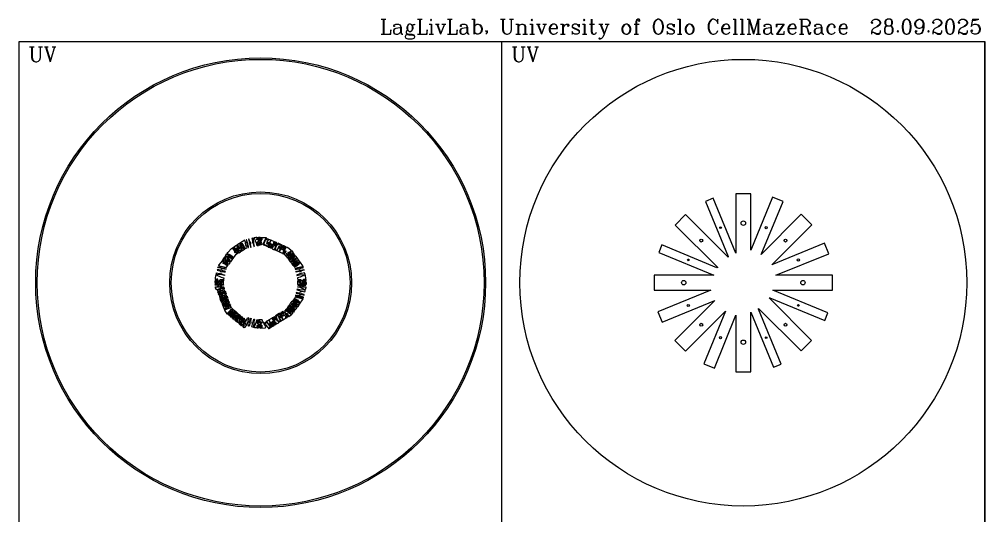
# Model space of a CAD drawing. Extents: x 97062 to 182372, y 141672 to 394177.
# Drawn here: x 117572 to 182372, y 174622 to 207962 of the extents above; entities that cross this region are included whole.
import ezdxf

# ---------------------------------------------------------------- set-up
doc = ezdxf.new("R2010")
doc.units = 13
doc.header["$MEASUREMENT"] = 0
doc.layers.add('Flow', color=7, linetype='Continuous')
doc.styles.add('Title', font='complex.shx', dxfattribs={"height": 1000})

msp = doc.modelspace()

# ---------------------------------------------------------------- linework, layer by layer
at = {"layer": 'Flow'}
for p, q in [((117572, 204472), (117572, 206472)), ((149972, 174072), (149972, 206472)), ((182372, 141672), (182372, 206472)), ((170061, 194868), (170768, 194161)), ((133855, 193269), (133855, 193143)), ((133547, 192987), (133587, 192987)), ((133775, 193017), (133835, 193017)), ((135669, 191818), (135668, 191817)), ((136327, 191776), (136236, 191896)), ((135703, 191775), (135701, 191773)), ((136408, 191668), (136408, 191669)), ((136408, 191668), (136425, 191647)), ((136424, 191646), (136425, 191647)), ((130997, 190889), (130997, 190889)), ((130773, 190168), (130899, 190168)), ((131025, 190247), (131025, 190187)), ((131055, 190475), (131055, 190436)), ((136489, 190475), (136489, 190436)), ((136520, 190247), (136520, 190187)), ((136771, 190168), (136645, 190168)), ((131402, 189501), (131461, 189524)), ((131322, 188659), (131263, 188636)), ((136025, 189198), (136025, 189198)), ((136408, 188876), (136408, 188875)), ((136424, 188898), (136425, 188897)), ((132166, 188203), (132206, 188252)), ((132512, 187431), (132472, 187383)), ((133547, 187557), (133587, 187557)), ((133775, 187527), (133835, 187527)), ((133855, 187275), (133855, 187401))]:
    msp.add_line(p, q, dxfattribs=at)
for points in [[(117572, 206472), (182372, 206472), (182372, 141672), (117572, 141672)], [(133547, 192762), (133547, 192987), (133586, 192987), (133586, 193029), (133703, 193029), (133703, 193079), (133641, 193079), (133641, 193140), (133520, 193140), (133520, 193232), (133565, 193232), (133565, 193278), (133518, 193278), (133518, 193306), (133454, 193300), (133329, 193280), (133468, 192937), (133511, 192758)], [(133607, 193312), (133607, 193259), (133672, 193259), (133672, 193216), (133641, 193216), (133641, 193150), (133530, 193150), (133530, 193222), (133575, 193222), (133575, 193288), (133528, 193288), (133528, 193307)], [(133617, 193312), (133617, 193269), (133682, 193269), (133682, 193206), (133651, 193206), (133651, 193089), (133703, 193089), (133703, 193145), (133845, 193145), (133845, 193260), (133806, 193260), (133806, 193165), (133738, 193165), (133738, 193316)], [(133874, 193315), (134082, 193303), (134112, 193289), (134099, 193260), (134104, 193258), (134105, 193261), (134124, 193252), (134121, 193245), (134119, 193246), (134113, 193233), (134111, 193234), (134100, 193208), (134096, 193210), (134077, 193168), (134074, 193169), (134045, 193105), (134036, 193109), (134004, 193036), (133997, 193040), (133959, 192954), (133955, 192956), (133923, 192885), (133919, 192887), (133897, 192838), (133878, 192846), (133641, 192769), (133641, 192830), (133721, 192830), (133721, 192893), (133835, 192893), (133835, 193017), (133776, 193017), (133776, 193135), (133855, 193135), (133855, 193270), (133796, 193270), (133796, 193175), (133748, 193175), (133748, 193316)], [(134139, 193277), (134117, 193287), (134106, 193264), (134125, 193255), (134127, 193260), (134130, 193258)], [(134159, 193200), (134156, 193193), (134119, 193210), (134122, 193217)], [(134123, 193220), (134161, 193203), (134167, 193217), (134128, 193235), (134125, 193228), (134126, 193227)], [(134185, 193257), (134164, 193266), (134150, 193234), (134145, 193236), (134147, 193240), (134131, 193248), (134128, 193242), (134131, 193241), (134129, 193238), (134168, 193220)], [(134159, 193268), (134142, 193276), (134133, 193257), (134135, 193256), (134132, 193251), (134148, 193243)], [(132035, 192405), (131916, 192596), (131887, 192578), (132007, 192387), (132023, 192362), (132192, 192468), (132176, 192493)], [(132684, 192518), (132606, 192643), (132507, 192581), (132529, 192546), (132501, 192528), (132557, 192438)], [(133631, 192768), (133631, 192840), (133711, 192840), (133711, 192903), (133825, 192903), (133825, 193007), (133776, 193007), (133776, 192947), (133654, 192947), (133654, 192891), (133586, 192891), (133586, 192977), (133557, 192977), (133557, 192763)], [(133982, 192822), (134254, 192701), (134246, 192682), (133974, 192804)], [(134336, 192642), (134367, 192710), (134307, 192737), (134277, 192669)], [(134390, 192700), (134457, 192670), (134427, 192602), (134359, 192632)], [(134516, 192741), (134539, 192731), (134511, 192667), (134534, 192657), (134562, 192720), (134583, 192710), (134517, 192562), (134449, 192592)], [(134686, 193034), (134737, 193011), (134723, 192982), (134724, 192982), (134718, 192968), (134667, 192991)], [(134697, 192482), (134675, 192492), (134685, 192515), (134704, 192507), (134702, 192502), (134705, 192501)], [(134717, 192473), (134700, 192480), (134708, 192499), (134710, 192499), (134712, 192504), (134728, 192497)], [(134743, 192461), (134722, 192471), (134736, 192503), (134732, 192505), (134730, 192500), (134714, 192508), (134716, 192513), (134719, 192512), (134720, 192516), (134759, 192498)], [(134746, 193010), (134725, 192963), (134721, 192965), (134742, 193012)], [(134729, 192532), (134766, 192515), (134760, 192501), (134721, 192519), (134724, 192525), (134726, 192524)], [(134753, 193006), (134731, 192958), (134728, 192960), (134749, 193008)], [(134768, 192518), (134771, 192526), (134734, 192542), (134730, 192535)], [(134758, 193003), (134738, 192957), (134735, 192959), (134755, 193004)], [(134764, 192999), (134745, 192956), (134741, 192957), (134761, 193001)], [(134930, 192903), (135202, 192782), (135211, 192800), (134938, 192922)], [(135301, 192760), (135271, 192692), (135211, 192719), (135241, 192787)], [(135294, 192682), (135361, 192652), (135391, 192720), (135324, 192750)], [(135348, 192561), (135371, 192550), (135399, 192613), (135422, 192603), (135394, 192541), (135416, 192531), (135482, 192680), (135414, 192710)], [(131321, 191942), (131321, 191942), (131403, 191885), (131327, 191776), (131245, 191833)], [(131627, 192121), (131560, 192026), (131526, 192050), (131507, 192022), (131420, 192083), (131506, 192206)], [(132298, 192276), (132411, 192347), (132411, 192347), (132358, 192432), (132245, 192361)], [(135244, 192238), (135295, 192216), (135308, 192245), (135308, 192245), (135315, 192259), (135263, 192282)], [(135301, 192210), (135322, 192257), (135318, 192258), (135297, 192211)], [(135309, 192208), (135331, 192255), (135327, 192257), (135306, 192209)], [(135316, 192205), (135336, 192251), (135333, 192252), (135312, 192207)], [(135322, 192204), (135341, 192247), (135338, 192248), (135319, 192205)], [(135496, 192044), (135592, 192117), (135570, 192146), (135589, 192161), (135620, 192120), (135696, 192177), (135681, 192196), (135706, 192215), (135746, 192162), (135694, 192123), (135723, 192086), (135687, 192059), (135664, 192090), (135628, 192063), (135656, 192026), (135616, 191995), (135639, 191965), (135586, 191925)], [(131545, 191435), (131526, 191408), (131341, 191536), (131317, 191553), (131432, 191717), (131456, 191700), (131360, 191564)], [(131280, 190475), (131055, 190475), (131055, 190436), (131013, 190436), (131013, 190320), (130962, 190320), (130962, 190382), (130902, 190382), (130902, 190503), (130810, 190503), (130810, 190457), (130764, 190457), (130764, 190504), (130736, 190504), (130742, 190569), (130772, 190738), (130785, 190791), (131129, 190652), (131307, 190609), (131295, 190560), (131284, 190512)], [(136264, 190475), (136489, 190475), (136489, 190436), (136531, 190436), (136531, 190320), (136582, 190320), (136582, 190382), (136642, 190382), (136642, 190503), (136734, 190503), (136734, 190457), (136780, 190457), (136780, 190504), (136808, 190504), (136802, 190569), (136772, 190738), (136759, 190791), (136415, 190652), (136237, 190609), (136249, 190560), (136261, 190512)], [(130730, 190406), (130773, 190406), (130773, 190341), (130836, 190341), (130836, 190372), (130952, 190372), (130952, 190320), (130897, 190320), (130897, 190178), (130781, 190178), (130781, 190217), (130877, 190217), (130877, 190285), (130726, 190285)], [(131272, 190149), (131273, 190382), (131212, 190382), (131212, 190301), (131149, 190301), (131149, 190187), (131025, 190187), (131025, 190247), (130907, 190247), (130907, 190168), (130771, 190168), (130771, 190227), (130867, 190227), (130867, 190275), (130726, 190275), (130727, 190149)], [(130730, 190416), (130783, 190416), (130783, 190351), (130826, 190351), (130826, 190382), (130892, 190382), (130892, 190493), (130820, 190493), (130820, 190447), (130754, 190447), (130754, 190494), (130735, 190494)], [(131274, 190392), (131202, 190392), (131202, 190311), (131139, 190311), (131139, 190197), (131035, 190197), (131035, 190247), (131095, 190247), (131095, 190369), (131151, 190369), (131151, 190436), (131065, 190436), (131065, 190465), (131279, 190465)], [(131222, 189906), (131051, 189841), (131080, 189767), (131082, 189768), (131092, 189741), (131212, 189787), (131221, 189763), (131221, 189763), (131249, 189689), (131356, 189730), (131318, 189829), (131260, 189806)], [(136270, 190392), (136342, 190392), (136342, 190311), (136406, 190311), (136406, 190197), (136510, 190197), (136510, 190247), (136449, 190247), (136449, 190369), (136393, 190369), (136393, 190436), (136479, 190436), (136479, 190465), (136265, 190465)], [(136815, 190406), (136772, 190406), (136772, 190341), (136708, 190341), (136708, 190372), (136592, 190372), (136592, 190320), (136648, 190320), (136648, 190178), (136763, 190178), (136763, 190217), (136667, 190217), (136667, 190285), (136818, 190285)], [(136814, 190416), (136762, 190416), (136762, 190351), (136718, 190351), (136718, 190382), (136652, 190382), (136652, 190493), (136724, 190493), (136724, 190447), (136790, 190447), (136790, 190494), (136809, 190494)], [(130887, 189694), (131056, 189758), (131027, 189832), (130859, 189768)], [(130900, 189661), (130897, 189667), (130964, 189693), (130977, 189659), (130888, 189625), (130878, 189653)], [(130918, 189614), (130984, 189639), (130988, 189630), (130987, 189630), (130997, 189605), (130997, 189605), (130997, 189605), (131020, 189614), (131020, 189614), (131099, 189644), (131126, 189573), (130936, 189501), (130923, 189534), (130945, 189542)], [(131226, 189681), (131226, 189680), (131233, 189661), (131363, 189711), (131370, 189693), (131393, 189701), (131402, 189678), (131411, 189654), (131421, 189627), (131460, 189523), (131402, 189501), (131363, 189604), (130955, 189449), (130945, 189477), (131352, 189631), (131343, 189655), (131152, 189583), (131101, 189717), (131198, 189754)], [(131014, 189359), (131183, 189423), (131154, 189498), (130986, 189434)], [(131066, 189731), (130987, 189701), (131010, 189639), (131089, 189669)], [(131005, 189319), (131015, 189291), (131018, 189292), (131104, 189324), (131091, 189358), (131024, 189333), (131027, 189327)], [(131045, 189280), (131111, 189305), (131115, 189296), (131114, 189295), (131124, 189271), (131124, 189271), (131124, 189271), (131147, 189280), (131147, 189280), (131226, 189310), (131253, 189239), (131063, 189166), (131050, 189200), (131072, 189208)], [(131193, 189397), (131114, 189367), (131138, 189304), (131216, 189334)], [(131349, 189572), (131178, 189507), (131207, 189433), (131209, 189434), (131219, 189407), (131339, 189453), (131348, 189429), (131348, 189429), (131376, 189355), (131483, 189395), (131445, 189494), (131387, 189472)], [(131579, 189144), (131411, 189080), (131382, 189155), (131551, 189219)], [(131188, 189081), (131358, 189146), (131387, 189071), (131384, 189071), (131394, 189044), (131274, 188998), (131283, 188974), (131283, 188974), (131311, 188901), (131205, 188860), (131167, 188959), (131226, 188981)], [(131334, 188909), (131335, 188910), (131342, 188891), (131212, 188841), (131219, 188823), (131196, 188814), (131205, 188791), (131214, 188767), (131225, 188740), (131264, 188637), (131322, 188659), (131283, 188762), (131691, 188917), (131680, 188944), (131273, 188789), (131263, 188813), (131454, 188886), (131403, 189020), (131306, 188983)], [(131315, 188747), (131485, 188811), (131514, 188737), (131511, 188736), (131521, 188710), (131401, 188664), (131410, 188640), (131410, 188640), (131438, 188566), (131332, 188526), (131294, 188625), (131353, 188647)], [(131822, 188569), (131807, 188609), (131400, 188455), (131391, 188479), (131582, 188551), (131530, 188686), (131433, 188649), (131461, 188575), (131462, 188575), (131469, 188556), (131339, 188507), (131346, 188489), (131323, 188480), (131357, 188392), (131504, 188185), (131527, 188166), (131805, 188502), (131890, 188431), (131930, 188480), (131845, 188550)], [(131421, 189054), (131500, 189084), (131523, 189021), (131445, 188991)], [(131609, 189065), (131543, 189040), (131546, 189030), (131547, 189030), (131556, 189005), (131556, 189005), (131556, 189005), (131533, 188997), (131533, 188997), (131454, 188967), (131481, 188896), (131671, 188968), (131658, 189001), (131636, 188993)], [(131706, 188810), (131538, 188746), (131509, 188821), (131678, 188885)], [(131591, 189112), (131589, 189118), (131522, 189093), (131535, 189059), (131624, 189092), (131613, 189120)], [(131548, 188720), (131627, 188750), (131651, 188687), (131572, 188657)], [(131736, 188730), (131670, 188705), (131673, 188696), (131674, 188696), (131683, 188671), (131683, 188671), (131683, 188671), (131660, 188662), (131660, 188662), (131581, 188632), (131608, 188561), (131798, 188633), (131785, 188667), (131763, 188658)], [(131740, 188786), (131751, 188758), (131748, 188757), (131662, 188725), (131649, 188758), (131716, 188784), (131718, 188778)], [(135496, 188500), (135592, 188427), (135570, 188398), (135589, 188383), (135620, 188424), (135696, 188366), (135681, 188348), (135706, 188329), (135746, 188381), (135694, 188421), (135723, 188458), (135687, 188485), (135664, 188454), (135628, 188481), (135656, 188518), (135616, 188549), (135639, 188579), (135586, 188619)], [(135685, 188748), (135784, 188673), (135807, 188703), (135839, 188678), (135816, 188648), (135858, 188617), (135880, 188645), (135921, 188614), (135899, 188585), (135951, 188546), (135973, 188574), (136016, 188541), (135962, 188471), (136006, 188437), (136037, 188478), (136081, 188445), (136027, 188372), (135907, 188463), (135942, 188509), (135847, 188581), (135827, 188556), (135756, 188610), (135780, 188642), (135669, 188726)], [(136236, 188648), (136139, 188721), (136117, 188692), (136098, 188707), (136129, 188748), (136054, 188805), (136040, 188786), (136015, 188805), (136055, 188858), (136106, 188818), (136135, 188856), (136170, 188829), (136146, 188798), (136182, 188771), (136210, 188808), (136251, 188777), (136274, 188807), (136327, 188768)], [(131623, 188117), (131738, 188256), (131677, 188306), (131562, 188168)], [(131650, 188095), (131645, 188099), (131690, 188154), (131718, 188131), (131658, 188058), (131635, 188077)], [(131689, 188063), (131734, 188117), (131742, 188111), (131742, 188111), (131762, 188094), (131762, 188094), (131762, 188094), (131778, 188113), (131778, 188113), (131832, 188178), (131890, 188129), (131761, 187973), (131733, 187996), (131748, 188014)], [(131809, 188467), (131693, 188326), (131754, 188275), (131756, 188277), (131778, 188259), (131860, 188358), (131879, 188342), (131879, 188342), (131940, 188292), (132013, 188379), (131931, 188447), (131891, 188399)], [(131760, 188238), (131706, 188172), (131757, 188130), (131811, 188195)], [(131925, 188273), (131924, 188272), (131940, 188259), (132029, 188366), (132043, 188354), (132059, 188373), (132078, 188357), (132098, 188340), (132120, 188322), (132205, 188251), (132166, 188203), (132081, 188274), (131802, 187938), (131780, 187957), (132058, 188292), (132039, 188309), (131908, 188151), (131797, 188243), (131864, 188323)], [(131898, 187889), (132013, 188027), (131952, 188078), (131837, 187940)], [(131910, 187848), (131933, 187829), (131935, 187832), (131994, 187902), (131966, 187926), (131920, 187871), (131925, 187867)], [(131964, 187835), (132009, 187889), (132017, 187883), (132017, 187882), (132037, 187866), (132038, 187866), (132038, 187866), (132053, 187885), (132053, 187885), (132107, 187950), (132166, 187901), (132036, 187745), (132009, 187768), (132024, 187786)], [(132085, 188239), (131968, 188098), (132030, 188047), (132031, 188049), (132053, 188031), (132135, 188130), (132155, 188114), (132155, 188114), (132216, 188063), (132288, 188151), (132207, 188219), (132167, 188171)], [(132035, 188009), (131981, 187944), (132033, 187902), (132087, 187967)], [(132496, 187980), (132381, 187842), (132320, 187892), (132434, 188031)], [(132522, 187958), (132517, 187962), (132472, 187907), (132500, 187884), (132560, 187957), (132538, 187976)], [(132561, 187926), (132516, 187871), (132524, 187865), (132524, 187865), (132544, 187848), (132544, 187848), (132544, 187848), (132528, 187829), (132528, 187829), (132475, 187764), (132533, 187715), (132663, 187872), (132635, 187895), (132620, 187876)], [(134528, 187897), (134575, 187926), (134592, 187898), (134592, 187899), (134601, 187886), (134553, 187856)], [(134581, 187933), (134608, 187889), (134604, 187887), (134577, 187930)], [(134588, 187936), (134616, 187892), (134612, 187889), (134585, 187934)], [(134594, 187939), (134621, 187897), (134617, 187895), (134591, 187937)], [(134600, 187941), (134625, 187901), (134622, 187899), (134597, 187940)], [(134773, 188025), (135027, 188182), (135016, 188199), (134763, 188042)], [(135100, 188251), (135139, 188188), (135084, 188153), (135044, 188217)], [(135161, 188201), (135223, 188240), (135184, 188303), (135121, 188264)], [(135291, 188177), (135313, 188191), (135277, 188250), (135298, 188263), (135334, 188205), (135354, 188217), (135268, 188355), (135205, 188316)], [(135500, 187911), (135547, 187940), (135530, 187967), (135530, 187967), (135522, 187980), (135475, 187951)], [(135556, 187942), (135528, 187986), (135525, 187983), (135552, 187940)], [(135562, 187947), (135534, 187992), (135531, 187989), (135558, 187945)], [(135567, 187951), (135541, 187993), (135538, 187992), (135564, 187949)], [(135572, 187955), (135547, 187996), (135544, 187994), (135569, 187953)], [(132187, 187732), (132303, 187873), (132364, 187822), (132363, 187820), (132385, 187802), (132303, 187703), (132322, 187686), (132322, 187686), (132383, 187636), (132310, 187548), (132229, 187616), (132269, 187664)], [(132399, 187655), (132399, 187656), (132415, 187643), (132326, 187535), (132341, 187523), (132325, 187504), (132345, 187488), (132365, 187472), (132387, 187453), (132472, 187383), (132512, 187431), (132427, 187502), (132705, 187837), (132682, 187855), (132405, 187520), (132385, 187536), (132515, 187694), (132404, 187785), (132338, 187705)], [(132403, 187824), (132456, 187889), (132508, 187846), (132454, 187781)], [(132462, 187504), (132579, 187644), (132640, 187594), (132638, 187592), (132660, 187574), (132578, 187475), (132598, 187458), (132598, 187458), (132659, 187408), (132586, 187320), (132504, 187388), (132544, 187436)], [(132771, 187752), (132656, 187614), (132595, 187664), (132710, 187803)], [(133454, 187244), (133382, 187251), (133329, 187264), (133468, 187607), (133511, 187786), (133547, 187782), (133547, 187557), (133586, 187557), (133586, 187515), (133703, 187515), (133703, 187464), (133641, 187464), (133641, 187404), (133520, 187404), (133520, 187312), (133565, 187312), (133565, 187266), (133518, 187266), (133518, 187238)], [(133607, 187232), (133607, 187285), (133672, 187285), (133672, 187328), (133641, 187328), (133641, 187394), (133530, 187394), (133530, 187322), (133575, 187322), (133575, 187256), (133528, 187256), (133528, 187237)], [(133631, 187776), (133631, 187704), (133711, 187704), (133711, 187641), (133825, 187641), (133825, 187537), (133776, 187537), (133776, 187597), (133654, 187597), (133654, 187653), (133586, 187653), (133586, 187567), (133557, 187567), (133557, 187781)], [(133617, 187232), (133617, 187275), (133682, 187275), (133682, 187338), (133651, 187338), (133651, 187454), (133703, 187454), (133703, 187399), (133845, 187399), (133845, 187283), (133806, 187283), (133806, 187379), (133738, 187379), (133738, 187228)], [(133641, 187775), (133641, 187714), (133721, 187714), (133721, 187651), (133835, 187651), (133835, 187527), (133776, 187527), (133776, 187409), (133855, 187409), (133855, 187273), (133796, 187273), (133796, 187369), (133748, 187369), (133748, 187228), (134082, 187241), (134112, 187255), (134099, 187283), (134104, 187285), (134105, 187283), (134124, 187292), (134121, 187299), (134119, 187298), (134113, 187311), (134111, 187310), (134100, 187336), (134096, 187334), (134077, 187376), (134074, 187375), (134045, 187439), (134036, 187435), (134004, 187508), (133997, 187504), (133959, 187589), (133955, 187588), (133923, 187659), (133919, 187657), (133897, 187706), (133874, 187774)], [(134019, 187581), (133998, 187568), (134012, 187546), (134029, 187557), (134027, 187562), (134030, 187563)], [(134038, 187593), (134022, 187583), (134032, 187565), (134034, 187566), (134037, 187561), (134052, 187570)], [(134061, 187607), (134042, 187595), (134061, 187566), (134056, 187563), (134054, 187567), (134039, 187558), (134042, 187552), (134044, 187554), (134046, 187551), (134083, 187573)], [(134057, 187536), (134092, 187557), (134084, 187570), (134048, 187548), (134052, 187542), (134053, 187543)], [(134094, 187555), (134098, 187548), (134064, 187526), (134059, 187533)], [(134307, 187195), (134560, 187353), (134571, 187335), (134318, 187178)], [(134655, 187387), (134616, 187450), (134560, 187416), (134600, 187353)], [(134637, 187464), (134700, 187502), (134739, 187439), (134676, 187400)], [(134674, 187591), (134696, 187605), (134733, 187546), (134754, 187559), (134718, 187617), (134738, 187630), (134823, 187491), (134760, 187452)], [(134990, 187595), (134970, 187582), (134956, 187604), (134974, 187615), (134977, 187611), (134979, 187613)], [(135000, 187674), (134996, 187681), (134961, 187659), (134966, 187653)], [(134967, 187650), (135002, 187671), (135010, 187658), (134974, 187636), (134970, 187642), (134972, 187643)], [(135033, 187621), (135014, 187610), (134995, 187639), (134991, 187637), (134994, 187633), (134979, 187623), (134975, 187629), (134978, 187630), (134976, 187633), (135012, 187656)], [(135010, 187607), (134993, 187597), (134982, 187614), (134984, 187615), (134981, 187621), (134995, 187630)]]:
    msp.add_lwpolyline(points, close=True, dxfattribs=at)
for points in [[(162283, 185676), (164976, 188369), (163510, 184830), (164225, 184534), (165672, 188089), (165672, 184293), (166672, 184293), (166672, 188293), (168203, 184597), (168711, 184808), (167180, 188503), (167188, 188549), (170046, 185691), (170754, 186398), (167895, 189256), (167941, 189264), (171636, 187733), (171847, 188241), (168151, 189772), (172151, 189772), (172151, 190772), (168355, 190772), (171910, 192219), (171614, 192934), (168075, 191468), (170768, 194161), (170061, 194868), (167368, 192175), (168834, 195714), (168119, 196010), (166672, 192455), (166672, 196251), (165672, 196251), (165672, 192251), (164141, 195947), (163633, 195736), (165164, 192041), (165156, 191995), (162298, 194853), (161591, 194146), (164449, 191288), (164403, 191280), (160708, 192811), (160497, 192303), (164193, 190772), (160193, 190772), (160193, 189772), (163989, 189772), (160434, 188325), (160730, 187610), (164269, 189076), (161576, 186383), (162283, 185676), (161576, 186383)], [(131948, 192647), (132037, 192505), (132150, 192576), (132256, 192407), (132199, 192371), (132270, 192258), (132085, 192142), (131988, 192023), (131748, 191681), (131692, 191720), (131735, 191781), (131653, 191839), (131605, 191770), (131537, 191818), (131566, 191859), (131593, 191840), (131688, 191977), (131811, 191891), (131897, 192014), (131665, 192176), (131646, 192149), (131525, 192233), (131578, 192310), (131820, 192566), (131948, 192647)], [(131976, 192664), (132047, 192551), (132160, 192622), (132284, 192425), (132369, 192478), (132440, 192365), (132440, 192365), (132529, 192421), (132455, 192539), (132483, 192557), (132465, 192585), (132437, 192567), (132419, 192595), (132476, 192631), (132489, 192610), (132616, 192689), (132501, 192873), (132430, 192829), (132510, 192701), (132369, 192613), (132387, 192585), (132288, 192523), (132208, 192650), (132279, 192694), (132261, 192722), (132197, 192682), (132143, 192769), (131976, 192664)], [(131616, 191492), (131507, 191568), (131584, 191678), (131392, 191811), (131450, 191893), (131340, 191970), (131340, 191970), (131401, 192056), (131515, 191976), (131534, 192003), (131561, 191984), (131542, 191957), (131570, 191938), (131608, 191992), (131587, 192007), (131673, 192130), (131851, 192005), (131803, 191937), (131680, 192023), (131585, 191887), (131557, 191906), (131491, 191810), (131613, 191724), (131661, 191792), (131689, 191773), (131646, 191712), (131729, 191653), (131616, 191492)], [(135852, 192085), (135807, 192051), (135789, 192074), (135779, 192066), (135770, 192059), (135760, 192072), (135696, 192023), (135659, 192072), (135646, 192061), (135680, 192016), (135647, 191991), (135671, 191959), (135601, 191905), (135612, 191891), (135656, 191834), (135746, 191902), (135717, 191940), (135827, 192023), (135851, 191991), (135910, 192036), (135875, 192082), (135907, 192106), (135862, 192166), (135882, 192181), (135905, 192150), (135925, 192165), (135947, 192136), (136014, 192187), (135969, 192247), (135902, 192196), (135869, 192239), (135863, 192234), (135879, 192213), (135829, 192176), (135849, 192150), (135819, 192127), (135852, 192084)], [(135685, 191796), (135784, 191871), (135807, 191841), (135839, 191865), (135816, 191896), (135858, 191927), (135880, 191898), (135921, 191930), (135899, 191959), (135951, 191998), (135973, 191970), (136016, 192003), (135962, 192073), (136006, 192107), (136037, 192066), (136081, 192099), (136027, 192172), (135907, 192081), (135942, 192035), (135847, 191962), (135827, 191988), (135756, 191934), (135780, 191902), (135669, 191818), (135685, 191795), (135685, 191796)], [(135766, 192371), (135835, 192423), (135954, 192267), (135896, 192223), (135864, 192265), (135836, 192244), (135854, 192219), (135816, 192190), (135783, 192234), (135753, 192211), (135681, 192306), (135707, 192325), (135746, 192274), (135799, 192315), (135762, 192365)], [(135702, 191775), (135778, 191832), (135796, 191809), (135869, 191864), (135847, 191893), (135855, 191899), (135877, 191870), (135942, 191919), (135960, 191933), (135942, 191956), (135948, 191960), (135965, 191938), (136049, 192002), (136005, 192060), (136013, 192067), (136041, 192031), (136099, 192076), (136223, 191912), (136146, 191853), (136074, 191947), (136043, 191924), (136093, 191857), (136069, 191839), (136091, 191810), (136043, 191773), (135973, 191864), (135958, 191853), (136019, 191772), (135987, 191747), (135938, 191811), (135888, 191774), (135927, 191722), (135893, 191696), (135854, 191746), (135770, 191682), (135701, 191773)], [(135772, 192160), (135750, 192189), (135778, 192210), (135818, 192158), (135787, 192134), (135822, 192088), (135803, 192074), (135750, 192144), (135772, 192160)], [(135766, 192371), (135760, 192366), (135762, 192365)], [(136236, 191896), (136139, 191822), (136117, 191851), (136098, 191837), (136129, 191796), (136054, 191739), (136040, 191758), (136015, 191739), (136055, 191686), (136106, 191726), (136135, 191688), (136170, 191715), (136146, 191746), (136182, 191773), (136210, 191736), (136251, 191767), (136274, 191737), (136327, 191776)], [(135849, 191723), (135779, 191670), (135898, 191514), (135956, 191558), (135924, 191600), (135952, 191622), (135971, 191597), (136009, 191626), (135976, 191670), (136006, 191693), (135934, 191787), (135908, 191768), (135947, 191716), (135893, 191676), (135856, 191725)], [(135849, 191723), (135854, 191727), (135856, 191725)], [(136101, 191564), (136146, 191598), (136128, 191621), (136138, 191629), (136147, 191636), (136138, 191648), (136202, 191697), (136165, 191745), (136179, 191756), (136214, 191710), (136247, 191735), (136271, 191704), (136341, 191757), (136352, 191743), (136395, 191684), (136306, 191616), (136277, 191654), (136167, 191571), (136191, 191539), (136132, 191495), (136098, 191540), (136066, 191516), (136021, 191576), (136001, 191560), (136024, 191530), (136004, 191514), (136026, 191486), (135959, 191434), (135913, 191494), (135981, 191545), (135948, 191588), (135954, 191593), (135970, 191572), (136020, 191609), (136039, 191584), (136069, 191607), (136101, 191564)], [(136424, 191646), (136326, 191571), (136348, 191541), (136316, 191517), (136293, 191547), (136251, 191516), (136273, 191487), (136231, 191455), (136209, 191484), (136158, 191445), (136179, 191416), (136136, 191384), (136082, 191454), (136038, 191421), (136069, 191380), (136025, 191346), (135970, 191418), (136090, 191509), (136125, 191463), (136220, 191536), (136201, 191561), (136272, 191615), (136296, 191584), (136408, 191668)], [(136050, 191660), (136028, 191689), (136000, 191668), (136040, 191615), (136071, 191639), (136106, 191593), (136124, 191608), (136071, 191677), (136050, 191661)], [(130728, 190139), (131272, 190139), (131274, 190110), (130729, 190110), (130729, 190139)], [(131284, 189989), (131294, 189961), (131334, 189858), (131275, 189836), (131236, 189939), (130828, 189784), (130817, 189812), (130742, 189932), (130737, 189990), (131284, 189990)], [(136261, 189990), (136807, 189990), (136802, 189932), (136784, 189855), (136771, 189801), (136427, 189941), (136249, 189984), (136261, 189990)], [(136817, 190139), (136272, 190139), (136270, 190110), (136815, 190110), (136815, 190139)], [(136817, 190275), (136817, 190149), (136272, 190149), (136271, 190382), (136332, 190382), (136332, 190301), (136396, 190301), (136396, 190187), (136520, 190187), (136520, 190247), (136638, 190247), (136638, 190168), (136773, 190168), (136773, 190227), (136677, 190227), (136677, 190275), (136819, 190275)], [(131087, 189102), (131072, 189142), (131479, 189297), (131470, 189321), (131279, 189249), (131228, 189383), (131325, 189420), (131353, 189346), (131353, 189346), (131360, 189327), (131490, 189376), (131497, 189358), (131520, 189367), (131553, 189279), (131564, 189251), (131156, 189096), (131195, 188993), (131136, 188971), (131097, 189074), (131086, 189102)], [(135852, 188459), (135807, 188493), (135789, 188470), (135779, 188478), (135770, 188485), (135760, 188472), (135696, 188521), (135659, 188472), (135646, 188483), (135680, 188528), (135647, 188553), (135671, 188585), (135601, 188639), (135612, 188652), (135656, 188710), (135746, 188642), (135717, 188604), (135827, 188521), (135851, 188552), (135910, 188508), (135875, 188462), (135907, 188438), (135862, 188378), (135882, 188363), (135905, 188394), (135925, 188379), (135947, 188408), (136014, 188357), (135969, 188297), (135902, 188348), (135869, 188305), (135863, 188310), (135879, 188331), (135829, 188368), (135849, 188394), (135819, 188416), (135852, 188460)], [(135703, 188769), (135701, 188770), (135770, 188862), (135854, 188798), (135893, 188848), (135927, 188822), (135888, 188770), (135938, 188733), (135987, 188797), (136019, 188772), (135958, 188691), (135973, 188679), (136043, 188771), (136091, 188734), (136069, 188705), (136093, 188686), (136043, 188620), (136074, 188597), (136146, 188691), (136223, 188632), (136099, 188468), (136041, 188513), (136013, 188477), (136005, 188484), (136049, 188542), (135965, 188606), (135948, 188584), (135942, 188588), (135960, 188611), (135942, 188624), (135877, 188674), (135855, 188645), (135847, 188651), (135869, 188680), (135796, 188735), (135778, 188712), (135702, 188769)], [(135849, 188821), (135779, 188874), (135898, 189030), (135956, 188986), (135924, 188944), (135952, 188922), (135971, 188947), (136009, 188918), (135976, 188874), (136006, 188851), (135934, 188756), (135908, 188776), (135947, 188827), (135893, 188868), (135856, 188819)], [(135849, 188821), (135854, 188817), (135856, 188819)], [(136101, 188980), (136146, 188946), (136128, 188923), (136138, 188915), (136147, 188908), (136138, 188896), (136202, 188847), (136165, 188799), (136179, 188788), (136214, 188834), (136247, 188809), (136271, 188840), (136341, 188787), (136352, 188801), (136395, 188860), (136306, 188928), (136277, 188889), (136167, 188973), (136191, 189005), (136132, 189049), (136098, 189004), (136066, 189028), (136021, 188968), (136001, 188983), (136024, 189014), (136004, 189029), (136026, 189058), (135959, 189109), (135913, 189050), (135981, 188999), (135948, 188956), (135954, 188951), (135970, 188972), (136020, 188934), (136039, 188960), (136069, 188937), (136101, 188980)], [(136408, 188875), (136424, 188898), (136326, 188973), (136348, 189002), (136316, 189027), (136293, 188997), (136251, 189028), (136273, 189057), (136231, 189089), (136209, 189060), (136158, 189099), (136179, 189128), (136136, 189160), (136082, 189090), (136038, 189123), (136069, 189164), (136025, 189198), (135970, 189126), (136090, 189035), (136125, 189081), (136220, 189008), (136201, 188983), (136272, 188929), (136296, 188960), (136408, 188876)], [(136050, 188884), (136028, 188855), (136000, 188876), (136040, 188929), (136071, 188905), (136106, 188951), (136124, 188936), (136071, 188867), (136050, 188883)], [(132089, 187701), (132056, 187729), (132334, 188064), (132314, 188080), (132184, 187923), (132073, 188015), (132139, 188095), (132200, 188045), (132199, 188044), (132215, 188031), (132304, 188138), (132319, 188126), (132334, 188145), (132407, 188085), (132430, 188066), (132151, 187730), (132236, 187659), (132196, 187611), (132111, 187681), (132088, 187700)], [(135618, 188383), (135595, 188354), (135571, 188372), (135521, 188306), (135489, 188330), (135561, 188424), (135483, 188483), (135380, 188366), (135451, 188197), (135532, 188197), (135666, 188004), (135826, 188109), (135742, 188173), (135780, 188223), (135746, 188249), (135707, 188198), (135657, 188235), (135706, 188300), (135673, 188325), (135612, 188244), (135596, 188255), (135666, 188347), (135617, 188384)], [(135766, 188173), (135835, 188121), (135954, 188277), (135896, 188321), (135864, 188279), (135836, 188300), (135854, 188325), (135816, 188354), (135783, 188310), (135753, 188333), (135681, 188238), (135707, 188218), (135746, 188270), (135799, 188229), (135762, 188179)], [(135772, 188384), (135750, 188355), (135778, 188334), (135818, 188386), (135787, 188410), (135822, 188455), (135803, 188470), (135750, 188400), (135772, 188384)], [(135766, 188173), (135760, 188178), (135762, 188179)]]:
    msp.add_lwpolyline(points, dxfattribs=at)
for points in [[(132712, 192536), (132830, 192594), (132809, 192684, 0.363636), (132787, 192773), (132744, 192951, 0.363636), (132723, 193040), (132701, 193129), (132526, 193009), (132171, 192787), (132208, 192728), (132271, 192768), (132325, 192684), (132254, 192639), (132298, 192569), (132341, 192595), (132323, 192623), (132464, 192712), (132384, 192839), (132512, 192919), (132662, 192679), (132634, 192661)], [(132791, 193151), (132812, 193062, 0.363636), (132833, 192972), (132876, 192794, 0.363636), (132898, 192705), (132919, 192616), (132962, 192626), (132946, 192693), (132914, 192827, 0.363636), (132882, 192960), (132833, 193161)], [(133009, 193203), (133000, 193201), (132967, 193193), (132983, 193126), (133015, 192993, 0.363636), (133048, 192859), (133096, 192658), (133128, 192666), (133138, 192669), (133095, 192847, 0.363636), (133052, 193025)], [(133230, 193068, 0.363636), (133273, 192890), (133316, 192711), (133365, 192723), (133322, 192901), (133290, 193271), (133236, 193258), (133188, 193246)], [(134195, 192968), (134306, 192918, 0.355056), (134326, 192862), (134321, 192850), (134166, 192919), (134156, 192896), (134311, 192827), (134266, 192727), (133993, 192848), (133996, 192853), (133992, 192855), (134023, 192926), (134019, 192927), (134057, 193013), (134050, 193016), (134082, 193088), (134076, 193091), (134105, 193156), (134100, 193158), (134119, 193200), (134115, 193201), (134118, 193208), (134155, 193191), (134152, 193183), (134182, 193170), (134215, 193243), (134302, 193205), (134206, 192990), (134205, 192991)], [(134307, 193203), (134448, 193140), (134441, 193124), (134459, 193116), (134467, 193132), (134683, 193035), (134664, 192992), (134657, 192995), (134581, 192824), (134465, 192875), (134466, 192878), (134398, 192909, 0.150285), (134386, 192934), (134435, 193046), (134428, 193049), (134458, 193115), (134443, 193122), (134413, 193055), (134405, 193059), (134356, 192949, 0.199187), (134321, 192939), (134211, 192988)], [(134458, 192860), (134574, 192808), (134550, 192754), (134503, 192774), (134468, 192696), (134401, 192726), (134435, 192804), (134412, 192815), (134378, 192736), (134318, 192763), (134360, 192856, 0.237076), (134393, 192881), (134456, 192854)], [(134540, 192552), (134640, 192507), (134670, 192494), (134683, 192523), (134687, 192520), (134686, 192518), (134706, 192510), (134709, 192517), (134706, 192518), (134712, 192531), (134711, 192531), (134722, 192557), (134718, 192559), (134737, 192601), (134734, 192602), (134763, 192667), (134754, 192671), (134786, 192743), (134778, 192747), (134816, 192832), (134812, 192834), (134844, 192904), (134840, 192906), (134862, 192956), (134843, 192964), (134822, 192973), (134726, 192758), (134711, 192765), (134715, 192773), (134649, 192802), (134655, 192814), (134662, 192810), (134675, 192840, -0.786773), (134696, 192918), (134708, 192945), (134670, 192962), (134572, 192743), (134616, 192723)], [(134807, 192980), (134720, 192785), (134667, 192808), (134680, 192838, 0.785585), (134726, 192904), (134758, 192976), (134758, 192977), (134767, 192998)], [(134954, 192625), (134956, 192624), (134860, 192409), (134773, 192448), (134806, 192521), (134775, 192535), (134772, 192527), (134734, 192544), (134737, 192550), (134741, 192549), (134760, 192591), (134764, 192588), (134793, 192653), (134799, 192650), (134831, 192723), (134839, 192719), (134877, 192805), (134881, 192803), (134912, 192874), (134916, 192872), (134918, 192877), (135191, 192756), (135146, 192655), (134991, 192724), (134981, 192701), (135136, 192632), (135131, 192621, 0.355056), (135076, 192598), (134964, 192648)], [(135013, 192360), (135006, 192344), (134865, 192407), (134960, 192622), (135071, 192573, 0.199187), (135086, 192540), (135037, 192430), (135045, 192427), (135016, 192360), (135031, 192353), (135061, 192420), (135068, 192417), (135117, 192528, 0.150285), (135144, 192536), (135213, 192506), (135214, 192509), (135330, 192457), (135254, 192286), (135260, 192283), (135241, 192240), (135025, 192336), (135032, 192352)], [(135361, 192527), (135315, 192548), (135349, 192626), (135282, 192656), (135247, 192578), (135224, 192588), (135259, 192667), (135199, 192693), (135158, 192600, -0.237076), (135161, 192558), (135224, 192530), (135221, 192524), (135337, 192472)], [(135618, 192161), (135595, 192190), (135571, 192172), (135521, 192238), (135489, 192214), (135561, 192120), (135483, 192061), (135380, 192178), (135476, 192393), (135461, 192400), (135457, 192392), (135392, 192421), (135387, 192409), (135394, 192406), (135381, 192376, 0.786773), (135337, 192309), (135325, 192282), (135287, 192299), (135384, 192518), (135428, 192498), (135505, 192670), (135604, 192625), (135790, 192484), (135826, 192435), (135742, 192371), (135780, 192321), (135746, 192295), (135707, 192346), (135657, 192309), (135706, 192244), (135673, 192219), (135612, 192300), (135596, 192289), (135666, 192197)], [(135452, 192380), (135365, 192184), (135325, 192202), (135335, 192223), (135335, 192223), (135368, 192296, 0.785585), (135386, 192374), (135399, 192403)], [(131372, 191174), (131239, 191206, -0.363636), (131105, 191238), (130971, 191270), (130904, 191286), (130915, 191329), (131004, 191308, -0.363636), (131093, 191286), (131271, 191243, -0.363636), (131360, 191222), (131449, 191201), (131439, 191158)], [(131537, 191669), (131373, 191784), (131335, 191729), (131226, 191806), (131101, 191627), (130945, 191457), (130936, 191418), (131025, 191397, 0.363636), (131114, 191375), (131293, 191333, 0.363636), (131382, 191311), (131471, 191290), (131480, 191329), (131510, 191340), (131597, 191465), (131461, 191560)], [(136172, 191174), (136306, 191206, 0.363636), (136439, 191238), (136573, 191270), (136640, 191286), (136630, 191329), (136540, 191308, 0.363636), (136451, 191286), (136273, 191243, 0.363636), (136184, 191222), (136095, 191201), (136105, 191158)], [(130795, 190830), (130807, 190884), (130819, 190932), (130997, 190889, -0.363636), (131176, 190846), (131354, 190804), (131342, 190755), (131164, 190798)], [(136145, 190992), (136137, 191024), (136204, 191040), (136338, 191072, -0.363636), (136472, 191104), (136672, 191153), (136682, 191111), (136504, 191068, -0.363636), (136326, 191025), (136147, 190982)], [(136750, 190830), (136737, 190884), (136725, 190932), (136547, 190889, 0.363636), (136369, 190846), (136190, 190804), (136202, 190755), (136380, 190798)], [(136463, 189306, 0.363636), (136552, 189285), (136641, 189263), (136652, 189306), (136585, 189322), (136451, 189354, 0.363636), (136317, 189387), (136184, 189419), (136117, 189435), (136107, 189392), (136196, 189371, 0.363636), (136285, 189349)], [(136202, 189789), (136380, 189746, 0.363636), (136559, 189703), (136737, 189660), (136749, 189709), (136761, 189762), (136392, 189795), (136214, 189838)], [(134845, 187505), (134937, 187562), (134966, 187580), (134949, 187606), (134953, 187609), (134955, 187607), (134972, 187618), (134968, 187624), (134966, 187623), (134959, 187635), (134957, 187634), (134942, 187658), (134939, 187656), (134915, 187695), (134912, 187693), (134875, 187754), (134866, 187748), (134824, 187816), (134817, 187811), (134768, 187890), (134765, 187888), (134724, 187954), (134720, 187952), (134692, 187998), (134674, 187987), (134655, 187975), (134779, 187775), (134764, 187766), (134760, 187773), (134699, 187736), (134692, 187747), (134699, 187751), (134682, 187779, -0.786773), (134629, 187839), (134614, 187864), (134578, 187843), (134705, 187639), (134746, 187664)], [(134640, 187966), (134753, 187785), (134703, 187754), (134687, 187781, 0.785585), (134658, 187856), (134616, 187924), (134616, 187923), (134603, 187943)], [(135017, 187888), (135019, 187889), (135142, 187689), (135062, 187639), (135019, 187708), (134991, 187690), (134995, 187682), (134960, 187661), (134957, 187667), (134960, 187669), (134936, 187708), (134940, 187711), (134903, 187771), (134909, 187775), (134867, 187842), (134874, 187846), (134825, 187926), (134828, 187928), (134788, 187994), (134791, 187996), (134788, 188000), (135042, 188158), (135100, 188064), (134955, 187975), (134969, 187953), (135113, 188043), (135120, 188032, 0.355056), (135108, 187974), (135004, 187909)], [(135269, 187788), (135278, 187773), (135147, 187692), (135023, 187892), (135125, 187955, 0.199187), (135161, 187950), (135225, 187847), (135232, 187852), (135270, 187791), (135285, 187799), (135246, 187861), (135253, 187865), (135189, 187969, 0.150285), (135197, 187995), (135261, 188035), (135259, 188038), (135367, 188104), (135466, 187945), (135472, 187949), (135497, 187909), (135295, 187784), (135286, 187799)], [(135326, 188170), (135283, 188143), (135238, 188216), (135175, 188177), (135220, 188104), (135199, 188091), (135154, 188163), (135099, 188129), (135152, 188043, -0.237076), (135189, 188022), (135247, 188058), (135250, 188052), (135358, 188119)], [(135499, 188162), (135612, 187980), (135575, 187957), (135563, 187977), (135563, 187977), (135521, 188045, 0.785585), (135467, 188104), (135450, 188131)], [(133009, 187341), (133000, 187343), (132967, 187351), (132983, 187418), (133015, 187551, -0.363636), (133048, 187685), (133096, 187886), (133128, 187878), (133138, 187875), (133095, 187697, -0.363636), (133052, 187519)], [(133230, 187476, -0.363636), (133273, 187654), (133316, 187832), (133365, 187821), (133322, 187643), (133290, 187273), (133236, 187286), (133188, 187298)], [(134306, 187453), (134410, 187517, 0.355056), (134468, 187502), (134474, 187491), (134330, 187402), (134343, 187381), (134488, 187470), (134546, 187377), (134292, 187219), (134289, 187224), (134286, 187222), (134245, 187288), (134241, 187285), (134192, 187365), (134185, 187360), (134143, 187428), (134138, 187424), (134100, 187484), (134096, 187482), (134072, 187521), (134068, 187519), (134064, 187525), (134099, 187546), (134104, 187539), (134132, 187557), (134090, 187625), (134171, 187675), (134295, 187475), (134293, 187474)], [(134175, 187678), (134307, 187759), (134316, 187744), (134333, 187755), (134324, 187770), (134525, 187895), (134550, 187854), (134544, 187851), (134643, 187691), (134535, 187625), (134533, 187627), (134469, 187588, 0.150285), (134442, 187592), (134377, 187696), (134371, 187692), (134333, 187753), (134318, 187745), (134357, 187683), (134349, 187678), (134413, 187576, 0.199187), (134401, 187541), (134299, 187478)], [(134544, 187610), (134651, 187677), (134683, 187626), (134640, 187599), (134685, 187527), (134622, 187487), (134577, 187560), (134555, 187547), (134601, 187474), (134545, 187440), (134492, 187526, 0.237076), (134489, 187569), (134547, 187605)]]:
    msp.add_lwpolyline(points, format="xyb", close=True, dxfattribs=at)
for points in [[(136440, 191624), (136364, 191566), (136382, 191543), (136309, 191488), (136287, 191517), (136279, 191511), (136301, 191482), (136236, 191432), (136219, 191419), (136201, 191442), (136195, 191437), (136212, 191415), (136128, 191351), (136084, 191410), (136075, 191403), (136102, 191367), (136043, 191323), (136076, 191280), (136085, 191241), (136174, 191263, 0.363636), (136263, 191284), (136442, 191327, 0.363636), (136531, 191348), (136620, 191370), (136610, 191409), (136441, 191625), (136440, 191624)], [(131397, 190982), (131399, 190992), (131407, 191024), (131340, 191040), (131206, 191072, 0.363636), (131073, 191104), (130872, 191153), (130862, 191111), (131040, 191068, 0.363636), (131219, 191025), (131399, 190982)], [(136440, 188920), (136441, 188919), (136473, 188960), (136610, 189135), (136620, 189174), (136531, 189196, 0.363636), (136442, 189217), (136263, 189260, 0.363636), (136174, 189281), (136085, 189303), (136076, 189264), (136043, 189221), (136102, 189177), (136075, 189141), (136084, 189134), (136128, 189193), (136212, 189129), (136195, 189107), (136201, 189102), (136219, 189125), (136236, 189112), (136301, 189062), (136279, 189033), (136287, 189027), (136309, 189056), (136382, 189001), (136364, 188978), (136440, 188920)], [(136483, 189488), (136617, 189456), (136684, 189440), (136692, 189472), (136694, 189482), (136516, 189525, 0.363636), (136337, 189568), (136159, 189611), (136157, 189601), (136149, 189569), (136216, 189552), (136350, 189520, 0.363636), (136483, 189488)], [(132882, 187583), (132850, 187450), (132833, 187383), (132791, 187393), (132660, 187239), (132601, 187276), (132616, 187295), (132601, 187307), (132690, 187415), (132675, 187427), (132674, 187427), (132613, 187477), (132680, 187557), (132775, 187478), (132790, 187497), (132730, 187553), (132678, 187595), (132732, 187661), (132784, 187618), (132799, 187637), (132775, 187656), (132747, 187679), (132793, 187734), (132798, 187730), (132919, 187928), (132962, 187918), (132946, 187851), (132914, 187717, -0.363636), (132882, 187583)]]:
    msp.add_lwpolyline(points, format="xyb", dxfattribs=at)
for centre, radius in [((133772, 190272), 15100), ((133772, 190272), 15000), ((166172, 190272), 15000), ((133772, 190272), 6100), ((133772, 190272), 6000), ((166172, 194272), 150), ((164641, 193967), 55), ((167703, 193967), 75), ((163344, 193100), 100), ((169001, 193100), 100), ((134352, 192905), 20.8), ((135117, 192573), 20.8), ((162477, 191803), 55), ((169868, 191803), 75), ((130911, 190050), 30), ((131092, 190050), 30), ((136452, 190050), 30), ((136634, 190050), 30), ((162172, 190272), 150), ((170172, 190272), 150), ((162477, 188741), 75), ((169868, 188741), 55), ((135152, 187993), 20.8), ((134447, 187548), 20.8), ((163344, 187444), 100), ((169001, 187444), 100), ((164641, 186576), 75), ((167703, 186576), 55), ((166172, 186272), 150)]:
    msp.add_circle(centre, radius, dxfattribs=at)
for centre, radius, start, end in [((131036, 191244), 71.4, 36.50407, 116.43649), ((133770, 190250), 2500, 185.9834, 186), ((133774, 190250), 2500, 354, 354.0166), ((133856, 190023), 2500, 215.53893, 215.55553)]:
    msp.add_arc(centre, radius, start, end, dxfattribs=at)
at = {"layer": 'Flow', "extrusion": (0, 0, -1)}
for centre in [(132048, 192330), (132130, 192316), (132199, 192267)]:
    msp.add_ellipse(centre, major_axis=(-17.7, 28.2), ratio=1, dxfattribs=at)
at = {"layer": 'Flow'}
for centre in [(131230, 191734), (131277, 191663), (131286, 191580)]:
    msp.add_ellipse(centre, major_axis=(27.3, -19.1), ratio=1, dxfattribs=at)

# ---------------------------------------------------------------- texts
at = {"layer": 'Flow', "insert": (182193, 207296), "char_height": 1000, "width": 46951.24, "attachment_point": 6, "style": 'Title'}
msp.add_mtext('LagLivLab, University of Oslo CellMazeRace  28.09.2025', dxfattribs=at)
at = {"layer": 'Flow', "char_height": 1000, "attachment_point": 6, "style": 'Title'}
for insert in [(120067, 205606), (152467, 205606)]:
    msp.add_mtext('UV', dxfattribs=dict(at, insert=insert))

doc.saveas('drawing.dxf')
